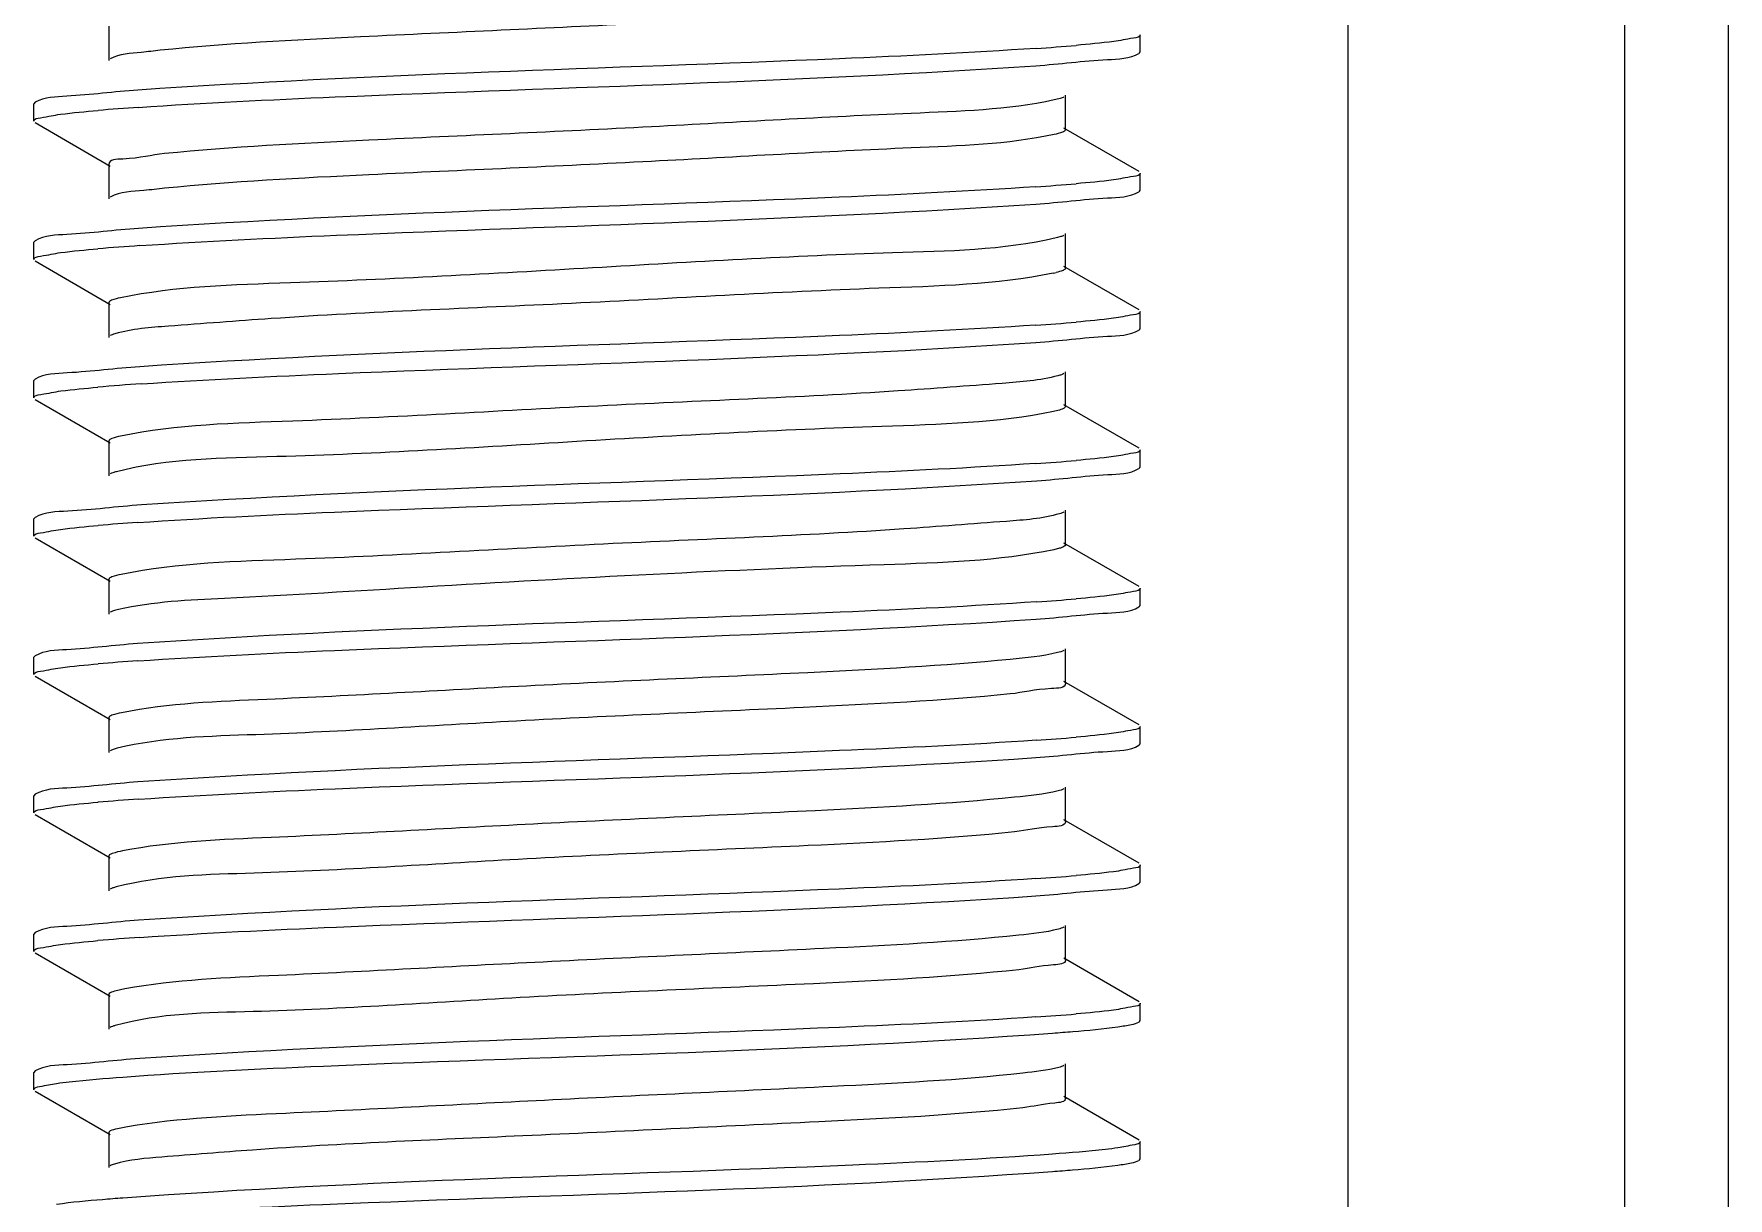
# Model space of a CAD drawing. Extents: x 1725261 to 1937680, y 860327 to 1571294.
# Drawn here: x 1825657 to 1825948.7, y 1251862.8 to 1252063.2 of the extents above; entities that cross this region are included whole.
import ezdxf

# ---------------------------------------------------------------- set-up
doc = ezdxf.new("R2010")
doc.units = 0
doc.header["$LTSCALE"] = 1000
doc.header["$MEASUREMENT"] = 0

msp = doc.modelspace()

# ---------------------------------------------------------------- linework, layer by layer
at = {"linetype": 'Continuous'}
for p, q in [((1825883.22, 1253335.18), (1825883.22, 1248594.16)), ((1825930.85, 1253335.18), (1825930.85, 1248594.16)), ((1825948.71, 1253335.18), (1825948.71, 1248594.16)), ((1825669.89, 1252064.53), (1825669.89, 1252058.58)), ((1825847.5, 1252060.07), (1825847.5, 1252063.04)), ((1825847.5, 1252060.07), (1825847.5, 1252063.04)), ((1825847.28, 1252059.8), (1825847.5, 1252060.07)), ((1825834.61, 1252046.67), (1825834.61, 1252052.62)), ((1825657.22, 1252051.4), (1825657, 1252051.14)), ((1825657, 1252048.16), (1825657, 1252051.14)), ((1825657, 1252048.16), (1825657, 1252051.14)), ((1825657.22, 1252047.9), (1825670.15, 1252040.42)), ((1825847.28, 1252039.49), (1825834.35, 1252046.97)), ((1825669.89, 1252040.72), (1825669.89, 1252034.76)), ((1825847.5, 1252036.25), (1825847.5, 1252039.23)), ((1825847.5, 1252036.25), (1825847.5, 1252039.23)), ((1825847.28, 1252035.99), (1825847.5, 1252036.25)), ((1825657.22, 1252027.58), (1825657, 1252027.32)), ((1825657, 1252024.35), (1825657, 1252027.32)), ((1825657, 1252024.35), (1825657, 1252027.32)), ((1825834.61, 1252022.86), (1825834.61, 1252028.81)), ((1825657.22, 1252024.09), (1825670.15, 1252016.6)), ((1825847.28, 1252015.68), (1825834.35, 1252023.16)), ((1825669.89, 1252016.9), (1825669.89, 1252010.95)), ((1825847.5, 1252012.44), (1825847.5, 1252015.42)), ((1825847.5, 1252012.44), (1825847.5, 1252015.42)), ((1825847.28, 1252012.18), (1825847.5, 1252012.44)), ((1825657.22, 1252003.77), (1825657, 1252003.51)), ((1825657, 1252000.53), (1825657, 1252003.51)), ((1825657, 1252000.53), (1825657, 1252003.51)), ((1825834.61, 1251999.04), (1825834.61, 1252005)), ((1825657.22, 1252000.27), (1825670.15, 1251992.79)), ((1825833.32, 1251998.37), (1825832.58, 1251998.2)), ((1825847.28, 1251991.86), (1825834.35, 1251999.35)), ((1825669.89, 1251993.09), (1825669.89, 1251987.14)), ((1825847.5, 1251988.63), (1825847.5, 1251991.6)), ((1825847.5, 1251988.63), (1825847.5, 1251991.6)), ((1825847.28, 1251988.37), (1825847.5, 1251988.63)), ((1825657.22, 1251979.96), (1825657, 1251979.7)), ((1825657, 1251976.72), (1825657, 1251979.7)), ((1825657, 1251976.72), (1825657, 1251979.7)), ((1825834.61, 1251975.23), (1825834.61, 1251981.19)), ((1825657.22, 1251976.46), (1825670.15, 1251968.98)), ((1825833.59, 1251974.64), (1825832.61, 1251974.4)), ((1825847.28, 1251968.05), (1825834.35, 1251975.53)), ((1825669.89, 1251969.28), (1825669.89, 1251963.33)), ((1825847.5, 1251964.81), (1825847.5, 1251967.79)), ((1825847.5, 1251964.81), (1825847.5, 1251967.79)), ((1825847.28, 1251964.55), (1825847.5, 1251964.81)), ((1825657.22, 1251956.15), (1825657, 1251955.88)), ((1825834.61, 1251951.42), (1825834.61, 1251957.37)), ((1825657, 1251952.91), (1825657, 1251955.88)), ((1825657, 1251952.91), (1825657, 1251955.88)), ((1825657.22, 1251952.65), (1825670.15, 1251945.16)), ((1825847.28, 1251944.24), (1825834.35, 1251951.72)), ((1825669.89, 1251945.47), (1825669.89, 1251939.51)), ((1825847.5, 1251941), (1825847.5, 1251943.98)), ((1825847.5, 1251941), (1825847.5, 1251943.98)), ((1825847.28, 1251940.74), (1825847.5, 1251941)), ((1825834.61, 1251927.61), (1825834.61, 1251933.56)), ((1825657.22, 1251932.33), (1825657, 1251932.07)), ((1825657, 1251929.09), (1825657, 1251932.07)), ((1825657, 1251929.09), (1825657, 1251932.07)), ((1825657.22, 1251928.83), (1825670.15, 1251921.35)), ((1825847.28, 1251920.43), (1825834.35, 1251927.91)), ((1825669.89, 1251921.65), (1825669.89, 1251915.7)), ((1825847.5, 1251917.19), (1825847.5, 1251920.17)), ((1825847.28, 1251916.93), (1825847.5, 1251917.19)), ((1825834.61, 1251903.79), (1825834.61, 1251909.75)), ((1825657.22, 1251908.52), (1825657, 1251908.26)), ((1825657, 1251905.28), (1825657, 1251908.26)), ((1825657, 1251905.28), (1825657, 1251908.26)), ((1825657.22, 1251905.02), (1825670.15, 1251897.54)), ((1825847.28, 1251896.61), (1825834.35, 1251904.1)), ((1825669.89, 1251897.84), (1825669.89, 1251891.89)), ((1825847.5, 1251893.38), (1825847.5, 1251896.35)), ((1825847.5, 1251893.38), (1825847.5, 1251896.35)), ((1825847.28, 1251893.11), (1825847.5, 1251893.38)), ((1825657.22, 1251884.71), (1825657, 1251884.45)), ((1825657, 1251881.47), (1825657, 1251884.45)), ((1825657, 1251881.47), (1825657, 1251884.45)), ((1825834.61, 1251879.98), (1825834.61, 1251885.93)), ((1825657.22, 1251881.21), (1825670.15, 1251873.73)), ((1825847.28, 1251872.8), (1825834.35, 1251880.28)), ((1825669.89, 1251874.03), (1825669.89, 1251868.07)), ((1825847.5, 1251869.56), (1825847.5, 1251872.54)), ((1825847.5, 1251869.56), (1825847.5, 1251872.54)), ((1825847.28, 1251869.3), (1825847.5, 1251869.56))]:
    msp.add_line(p, q, dxfattribs=at)
for centre, radius, start, end in [((1825802.21, 1252468.62), 408.86, 273.8369, 274.8034), ((1825702.4, 1251641.26), 410.18, 93.826, 94.8054), ((1825802.13, 1252445.78), 409.83, 273.8305, 274.8033), ((1825702.65, 1251614.33), 413.31, 93.8044, 94.806), ((1825828.89, 1252039.77), 18.14, 281.5383, 283.132), ((1825802.11, 1252422.25), 410.12, 273.8286, 274.8032), ((1825703.01, 1251586.03), 417.82, 93.7747, 94.806), ((1825802.14, 1252398.05), 409.73, 273.8312, 274.8033), ((1825702.17, 1251572.74), 407.26, 93.8482, 94.803), ((1825802.38, 1252371.17), 406.65, 273.8518, 274.8032), ((1825702.25, 1251547.83), 408.35, 93.8395, 94.8043), ((1825802.21, 1252349.52), 408.82, 273.8372, 274.8034), ((1825702.39, 1251522.28), 410.1, 93.8265, 94.8053), ((1825802.13, 1252326.69), 409.81, 273.8306, 274.8033), ((1825702.64, 1251495.39), 413.19, 93.8052, 94.806), ((1825802.11, 1252303.19), 410.12, 273.8286, 274.8032)]:
    msp.add_arc(centre, radius, start, end, dxfattribs=at)
for points, knots in [([(1825832.29, 1252069.58), (1825823.92, 1252067.95), (1825800.23, 1252067.12), (1825760.6, 1252064.79), (1825717.87, 1252062.93), (1825690.2, 1252061.52), (1825678.75, 1252060.35)], [0, 0, 0, 0, 0.166363, 0.459884, 0.775471, 1, 1, 1, 1]), ([(1825847.5, 1252063.04), (1825847.5, 1252062.61), (1825845.22, 1252062.32), (1825844.07, 1252062.01), (1825842.92, 1252061.86)], [0, 0, 0, 0, 0.271553, 1, 1, 1, 1]), ([(1825678.75, 1252060.35), (1825677.66, 1252060.24), (1825674.82, 1252059.83), (1825671.72, 1252059.79), (1825670.15, 1252058.88)], [0, 0, 0, 0, 0.37517, 1, 1, 1, 1]), ([(1825829.57, 1252060.68), (1825818.28, 1252059.91), (1825766.73, 1252057.43), (1825715.12, 1252056.24), (1825674.91, 1252053.5)], [0, 0, 0, 0, 0.219155, 1, 1, 1, 1]), ([(1825829.51, 1252057.7), (1825833.62, 1252057.98), (1825839.39, 1252058.78), (1825845.67, 1252058.88), (1825847.27, 1252059.8)], [0, 0, 0, 0, 0.690303, 1, 1, 1, 1]), ([(1825675.03, 1252050.53), (1825686.31, 1252051.3), (1825737.8, 1252053.78), (1825789.36, 1252054.97), (1825829.51, 1252057.7)], [0, 0, 0, 0, 0.219327, 1, 1, 1, 1]), ([(1825674.91, 1252053.5), (1825670.82, 1252053.22), (1825665.08, 1252052.42), (1825658.82, 1252052.31), (1825657.23, 1252051.4)], [0, 0, 0, 0, 0.690244, 1, 1, 1, 1]), ([(1825834.35, 1252052.32), (1825834.15, 1252052.21), (1825833.59, 1252052.01), (1825833.01, 1252051.87), (1825832.67, 1252051.8)], [0, 0, 0, 0, 0.394958, 1, 1, 1, 1]), ([(1825832.67, 1252051.8), (1825824.6, 1252050.08), (1825801.29, 1252049.38), (1825762.05, 1252046.97), (1825719.16, 1252045.15), (1825691.2, 1252043.71), (1825679.51, 1252042.57)], [0, 0, 0, 0, 0.16123, 0.452798, 0.770329, 1, 1, 1, 1]), ([(1825657, 1252048.16), (1825657, 1252048.59), (1825659.27, 1252048.88), (1825660.42, 1252049.19), (1825661.56, 1252049.34)], [0, 0, 0, 0, 0.27161, 1, 1, 1, 1]), ([(1825834.61, 1252046.67), (1825834.61, 1252046.46), (1825833.75, 1252046.09), (1825833.16, 1252045.95), (1825832.67, 1252045.85)], [0, 0, 0, 0, 0.296864, 1, 1, 1, 1]), ([(1825832.67, 1252045.85), (1825824.6, 1252044.13), (1825801.29, 1252043.43), (1825762.05, 1252041.01), (1825719.16, 1252039.2), (1825691.2, 1252037.76), (1825679.51, 1252036.61)], [0, 0, 0, 0, 0.16123, 0.452798, 0.770329, 1, 1, 1, 1]), ([(1825679.51, 1252042.57), (1825677.11, 1252042.33), (1825674.86, 1252041.59), (1825669.89, 1252041.59), (1825669.89, 1252040.72)], [0, 0, 0, 0, 0.734941, 1, 1, 1, 1]), ([(1825847.5, 1252039.23), (1825847.5, 1252038.8), (1825845.21, 1252038.51), (1825844.05, 1252038.2), (1825842.9, 1252038.05)], [0, 0, 0, 0, 0.271502, 1, 1, 1, 1]), ([(1825679.51, 1252036.61), (1825678.32, 1252036.5), (1825675.23, 1252036.05), (1825671.85, 1252036.06), (1825670.15, 1252035.07)], [0, 0, 0, 0, 0.376916, 1, 1, 1, 1]), ([(1825829.51, 1252036.86), (1825818.24, 1252036.09), (1825766.74, 1252033.61), (1825715.19, 1252032.42), (1825675.03, 1252029.69)], [0, 0, 0, 0, 0.219173, 1, 1, 1, 1]), ([(1825829.49, 1252033.88), (1825833.61, 1252034.16), (1825839.38, 1252034.96), (1825845.67, 1252035.07), (1825847.27, 1252035.99)], [0, 0, 0, 0, 0.690321, 1, 1, 1, 1]), ([(1825675.23, 1252026.73), (1825686.51, 1252027.49), (1825737.94, 1252029.97), (1825789.42, 1252031.16), (1825829.49, 1252033.88)], [0, 0, 0, 0, 0.219774, 1, 1, 1, 1]), ([(1825675.03, 1252029.69), (1825670.91, 1252029.41), (1825665.13, 1252028.61), (1825658.83, 1252028.51), (1825657.23, 1252027.58)], [0, 0, 0, 0, 0.690375, 1, 1, 1, 1]), ([(1825833.01, 1252028.06), (1825823.82, 1252025.91), (1825796.91, 1252025.52), (1825753.08, 1252022.85), (1825708.82, 1252020.38), (1825681.48, 1252019.75), (1825671.89, 1252017.74)], [0, 0, 0, 0, 0.175258, 0.495335, 0.818042, 1, 1, 1, 1]), ([(1825834.35, 1252028.51), (1825834.18, 1252028.41), (1825833.74, 1252028.25), (1825833.28, 1252028.13), (1825833.01, 1252028.06)], [0, 0, 0, 0, 0.404749, 1, 1, 1, 1]), ([(1825657, 1252024.35), (1825657, 1252024.78), (1825659.28, 1252025.06), (1825660.44, 1252025.38), (1825661.59, 1252025.53)], [0, 0, 0, 0, 0.271508, 1, 1, 1, 1]), ([(1825832.51, 1252022), (1825822.67, 1252019.98), (1825794.77, 1252019.37), (1825750.01, 1252016.56), (1825709.1, 1252015.14), (1825683, 1252013.05), (1825673.92, 1252012.42), (1825670.94, 1252011.56)], [0, 0, 0, 0, 0.186159, 0.513431, 0.833084, 0.942545, 1, 1, 1, 1]), ([(1825834.61, 1252022.86), (1825834.61, 1252022.67), (1825833.92, 1252022.32), (1825833.42, 1252022.2), (1825833.01, 1252022.11)], [0, 0, 0, 0, 0.303897, 1, 1, 1, 1]), ([(1825671.89, 1252017.74), (1825671.38, 1252017.64), (1825670.78, 1252017.5), (1825669.89, 1252017.12), (1825669.89, 1252016.9)], [0, 0, 0, 0, 0.704936, 1, 1, 1, 1]), ([(1825847.5, 1252015.42), (1825847.5, 1252014.98), (1825845.21, 1252014.7), (1825844.05, 1252014.38), (1825842.9, 1252014.23)], [0, 0, 0, 0, 0.271487, 1, 1, 1, 1]), ([(1825670.94, 1252011.56), (1825670.79, 1252011.51), (1825670.52, 1252011.43), (1825670.25, 1252011.31), (1825670.15, 1252011.25)], [0, 0, 0, 0, 0.573147, 1, 1, 1, 1]), ([(1825829.49, 1252013.05), (1825818.24, 1252012.28), (1825766.82, 1252009.81), (1825715.34, 1252008.61), (1825675.23, 1252005.89)], [0, 0, 0, 0, 0.219017, 1, 1, 1, 1]), ([(1825829.51, 1252010.07), (1825833.62, 1252010.35), (1825839.39, 1252011.15), (1825845.67, 1252011.26), (1825847.27, 1252012.18)], [0, 0, 0, 0, 0.690296, 1, 1, 1, 1]), ([(1825675.5, 1252002.94), (1825686.8, 1252003.69), (1825738.14, 1252006.16), (1825789.54, 1252007.35), (1825829.51, 1252010.07)], [0, 0, 0, 0, 0.220437, 1, 1, 1, 1]), ([(1825675.23, 1252005.89), (1825671.06, 1252005.61), (1825665.22, 1252004.8), (1825658.85, 1252004.7), (1825657.23, 1252003.77)], [0, 0, 0, 0, 0.690579, 1, 1, 1, 1]), ([(1825833.32, 1252004.33), (1825830.19, 1252003.51), (1825820.94, 1252002.82), (1825794.61, 1252000.81), (1825753.79, 1251999.35), (1825709.29, 1251996.55), (1825681.65, 1251995.96), (1825671.93, 1251993.94)], [0, 0, 0, 0, 0.059883, 0.170869, 0.490784, 0.815924, 1, 1, 1, 1]), ([(1825834.35, 1252004.7), (1825834.22, 1252004.62), (1825833.88, 1252004.48), (1825833.52, 1252004.38), (1825833.32, 1252004.33)], [0, 0, 0, 0, 0.415919, 1, 1, 1, 1]), ([(1825657, 1252000.53), (1825657, 1252000.97), (1825659.31, 1252001.25), (1825660.48, 1252001.57), (1825661.64, 1252001.72)], [0, 0, 0, 0, 0.271323, 1, 1, 1, 1]), ([(1825832.58, 1251998.2), (1825822.88, 1251996.18), (1825795.29, 1251995.54), (1825750.74, 1251993.12), (1825706.99, 1251990.28), (1825680.18, 1251990.12), (1825671.22, 1251987.82)], [0, 0, 0, 0, 0.183768, 0.508585, 0.828555, 1, 1, 1, 1]), ([(1825834.61, 1251999.04), (1825834.61, 1251998.89), (1825834.08, 1251998.57), (1825833.65, 1251998.46), (1825833.32, 1251998.37)], [0, 0, 0, 0, 0.312635, 1, 1, 1, 1]), ([(1825671.93, 1251993.94), (1825671.41, 1251993.83), (1825670.8, 1251993.69), (1825669.89, 1251993.31), (1825669.89, 1251993.09)], [0, 0, 0, 0, 0.705352, 1, 1, 1, 1]), ([(1825847.5, 1251991.6), (1825847.5, 1251991.17), (1825845.21, 1251990.88), (1825844.06, 1251990.57), (1825842.9, 1251990.42)], [0, 0, 0, 0, 0.271507, 1, 1, 1, 1]), ([(1825829.51, 1251989.24), (1825818.3, 1251988.47), (1825766.96, 1251986), (1825715.57, 1251984.79), (1825675.5, 1251982.1)], [0, 0, 0, 0, 0.218687, 1, 1, 1, 1]), ([(1825829.7, 1251986.27), (1825833.77, 1251986.55), (1825839.47, 1251987.34), (1825845.69, 1251987.45), (1825847.27, 1251988.37)], [0, 0, 0, 0, 0.690104, 1, 1, 1, 1]), ([(1825671.22, 1251987.82), (1825671.01, 1251987.77), (1825670.64, 1251987.66), (1825670.29, 1251987.52), (1825670.15, 1251987.44)], [0, 0, 0, 0, 0.58569, 1, 1, 1, 1]), ([(1825674.83, 1251979.08), (1825686.13, 1251979.85), (1825737.75, 1251982.34), (1825789.43, 1251983.52), (1825829.7, 1251986.27)], [0, 0, 0, 0, 0.219037, 1, 1, 1, 1]), ([(1825675.5, 1251982.1), (1825671.27, 1251981.82), (1825665.34, 1251980.99), (1825658.87, 1251980.9), (1825657.23, 1251979.96)], [0, 0, 0, 0, 0.690854, 1, 1, 1, 1]), ([(1825833.59, 1251980.59), (1825830.64, 1251979.72), (1825821.59, 1251979.1), (1825795.53, 1251977), (1825754.61, 1251975.59), (1825709.81, 1251972.77), (1825681.86, 1251972.16), (1825672, 1251970.14)], [0, 0, 0, 0, 0.057053, 0.166257, 0.485855, 0.813479, 1, 1, 1, 1]), ([(1825834.35, 1251980.88), (1825834.25, 1251980.83), (1825834, 1251980.72), (1825833.74, 1251980.63), (1825833.59, 1251980.59)], [0, 0, 0, 0, 0.42873, 1, 1, 1, 1]), ([(1825657, 1251976.72), (1825657, 1251977.15), (1825659.27, 1251977.44), (1825660.43, 1251977.75), (1825661.57, 1251977.9)], [0, 0, 0, 0, 0.271601, 1, 1, 1, 1]), ([(1825832.61, 1251974.4), (1825823.05, 1251972.39), (1825786.55, 1251971.47), (1825739.03, 1251968.91), (1825695.16, 1251966.2), (1825677.51, 1251965.47), (1825671.54, 1251964.09)], [0, 0, 0, 0, 0.18168, 0.674077, 0.886101, 1, 1, 1, 1]), ([(1825834.61, 1251975.23), (1825834.61, 1251975.1), (1825834.21, 1251974.81), (1825833.85, 1251974.71), (1825833.59, 1251974.64)], [0, 0, 0, 0, 0.323571, 1, 1, 1, 1]), ([(1825672, 1251970.14), (1825671.46, 1251970.03), (1825670.83, 1251969.89), (1825669.89, 1251969.51), (1825669.89, 1251969.28)], [0, 0, 0, 0, 0.706175, 1, 1, 1, 1]), ([(1825847.5, 1251967.79), (1825847.5, 1251967.36), (1825845.23, 1251967.07), (1825844.08, 1251966.76), (1825842.94, 1251966.61)], [0, 0, 0, 0, 0.271649, 1, 1, 1, 1]), ([(1825829.7, 1251965.44), (1825818.41, 1251964.66), (1825766.79, 1251962.18), (1825715.1, 1251960.99), (1825674.83, 1251958.24)], [0, 0, 0, 0, 0.218917, 1, 1, 1, 1]), ([(1825671.54, 1251964.09), (1825671.25, 1251964.02), (1825670.78, 1251963.9), (1825670.32, 1251963.73), (1825670.15, 1251963.63)], [0, 0, 0, 0, 0.596673, 1, 1, 1, 1]), ([(1825674.91, 1251955.27), (1825686.19, 1251956.04), (1825737.74, 1251958.52), (1825789.36, 1251959.71), (1825829.57, 1251962.45)], [0, 0, 0, 0, 0.219094, 1, 1, 1, 1]), ([(1825829.57, 1251962.45), (1825833.67, 1251962.73), (1825839.41, 1251963.53), (1825845.67, 1251963.64), (1825847.27, 1251964.55)], [0, 0, 0, 0, 0.690241, 1, 1, 1, 1]), ([(1825674.83, 1251958.24), (1825670.76, 1251957.96), (1825665.04, 1251957.17), (1825658.82, 1251957.06), (1825657.23, 1251956.15)], [0, 0, 0, 0, 0.690151, 1, 1, 1, 1]), ([(1825834.35, 1251957.07), (1825834.02, 1251956.88), (1825830.95, 1251956.06), (1825827.84, 1251955.8), (1825825.1, 1251955.53)], [0, 0, 0, 0, 0.122428, 1, 1, 1, 1]), ([(1825657, 1251952.91), (1825657, 1251953.34), (1825659.27, 1251953.62), (1825660.41, 1251953.94), (1825661.56, 1251954.09)], [0, 0, 0, 0, 0.27163, 1, 1, 1, 1]), ([(1825825.1, 1251955.53), (1825813.51, 1251954.39), (1825785.73, 1251952.96), (1825743.03, 1251951.13), (1825703.72, 1251948.79), (1825680.3, 1251947.99), (1825672.08, 1251946.34)], [0, 0, 0, 0, 0.227968, 0.544065, 0.835946, 1, 1, 1, 1]), ([(1825834.61, 1251951.42), (1825834.61, 1251950.56), (1825829.7, 1251950.54), (1825827.47, 1251949.81), (1825825.1, 1251949.58)], [0, 0, 0, 0, 0.265144, 1, 1, 1, 1]), ([(1825825.1, 1251949.58), (1825813.25, 1251948.41), (1825784.91, 1251946.96), (1825741.55, 1251945.19), (1825702.33, 1251942.57), (1825679.13, 1251942.13), (1825671.36, 1251940.23)], [0, 0, 0, 0, 0.231868, 0.552576, 0.844286, 1, 1, 1, 1]), ([(1825672.08, 1251946.34), (1825671.53, 1251946.23), (1825670.88, 1251946.08), (1825669.89, 1251945.7), (1825669.89, 1251945.47)], [0, 0, 0, 0, 0.707243, 1, 1, 1, 1]), ([(1825829.57, 1251941.61), (1825818.28, 1251940.85), (1825766.73, 1251938.36), (1825715.12, 1251937.17), (1825674.91, 1251934.43)], [0, 0, 0, 0, 0.219151, 1, 1, 1, 1]), ([(1825847.5, 1251943.98), (1825847.5, 1251943.55), (1825845.22, 1251943.26), (1825844.07, 1251942.95), (1825842.92, 1251942.8)], [0, 0, 0, 0, 0.271555, 1, 1, 1, 1]), ([(1825671.36, 1251940.23), (1825671.12, 1251940.17), (1825670.7, 1251940.06), (1825670.3, 1251939.9), (1825670.15, 1251939.81)], [0, 0, 0, 0, 0.590543, 1, 1, 1, 1]), ([(1825675.03, 1251931.47), (1825686.31, 1251932.23), (1825737.8, 1251934.71), (1825789.36, 1251935.9), (1825829.51, 1251938.63)], [0, 0, 0, 0, 0.219316, 1, 1, 1, 1]), ([(1825829.51, 1251938.63), (1825833.62, 1251938.91), (1825839.39, 1251939.71), (1825845.67, 1251939.82), (1825847.27, 1251940.74)], [0, 0, 0, 0, 0.690302, 1, 1, 1, 1]), ([(1825674.91, 1251934.43), (1825670.82, 1251934.15), (1825665.08, 1251933.36), (1825658.82, 1251933.25), (1825657.23, 1251932.33)], [0, 0, 0, 0, 0.690241, 1, 1, 1, 1]), ([(1825834.35, 1251933.26), (1825834.04, 1251933.08), (1825831.23, 1251932.3), (1825828.37, 1251932.05), (1825825.86, 1251931.8)], [0, 0, 0, 0, 0.124553, 1, 1, 1, 1]), ([(1825657, 1251929.09), (1825657, 1251929.53), (1825659.27, 1251929.81), (1825660.42, 1251930.12), (1825661.56, 1251930.27)], [0, 0, 0, 0, 0.271612, 1, 1, 1, 1]), ([(1825825.86, 1251931.8), (1825814.44, 1251930.63), (1825786.8, 1251929.21), (1825744.1, 1251927.35), (1825704.42, 1251925.04), (1825680.68, 1251924.19), (1825672.26, 1251922.57)], [0, 0, 0, 0, 0.223808, 0.539121, 0.832916, 1, 1, 1, 1]), ([(1825834.61, 1251927.61), (1825834.61, 1251926.81), (1825830.11, 1251926.73), (1825828.04, 1251926.07), (1825825.86, 1251925.84)], [0, 0, 0, 0, 0.265825, 1, 1, 1, 1]), ([(1825825.86, 1251925.84), (1825814.05, 1251924.63), (1825785.54, 1251923.18), (1825741.82, 1251921.42), (1825702.28, 1251918.66), (1825678.87, 1251918.39), (1825671.16, 1251916.37)], [0, 0, 0, 0, 0.229779, 0.552271, 0.845852, 1, 1, 1, 1]), ([(1825672.26, 1251922.57), (1825671.66, 1251922.45), (1825670.97, 1251922.29), (1825669.89, 1251921.9), (1825669.89, 1251921.65)], [0, 0, 0, 0, 0.709559, 1, 1, 1, 1]), ([(1825847.5, 1251920.17), (1825847.5, 1251919.73), (1825845.21, 1251919.45), (1825844.05, 1251919.13), (1825842.9, 1251918.98)], [0, 0, 0, 0, 0.271503, 1, 1, 1, 1]), ([(1825671.16, 1251916.37), (1825670.96, 1251916.31), (1825670.62, 1251916.21), (1825670.28, 1251916.08), (1825670.15, 1251916)], [0, 0, 0, 0, 0.582657, 1, 1, 1, 1]), ([(1825829.51, 1251917.8), (1825818.24, 1251917.03), (1825766.74, 1251914.55), (1825715.18, 1251913.36), (1825675.03, 1251910.63)], [0, 0, 0, 0, 0.219176, 1, 1, 1, 1]), ([(1825829.49, 1251914.82), (1825833.61, 1251915.1), (1825839.38, 1251915.9), (1825845.67, 1251916.01), (1825847.27, 1251916.93)], [0, 0, 0, 0, 0.690321, 1, 1, 1, 1]), ([(1825675.22, 1251907.67), (1825686.51, 1251908.43), (1825737.93, 1251910.9), (1825789.42, 1251912.1), (1825829.49, 1251914.82)], [0, 0, 0, 0, 0.219756, 1, 1, 1, 1]), ([(1825675.03, 1251910.63), (1825670.91, 1251910.35), (1825665.13, 1251909.55), (1825658.83, 1251909.44), (1825657.23, 1251908.52)], [0, 0, 0, 0, 0.690369, 1, 1, 1, 1]), ([(1825834.35, 1251909.45), (1825834.06, 1251909.28), (1825831.5, 1251908.54), (1825828.87, 1251908.3), (1825826.59, 1251908.06)], [0, 0, 0, 0, 0.126851, 1, 1, 1, 1]), ([(1825657, 1251905.28), (1825657, 1251905.71), (1825659.28, 1251906), (1825660.44, 1251906.31), (1825661.59, 1251906.46)], [0, 0, 0, 0, 0.271513, 1, 1, 1, 1]), ([(1825826.59, 1251908.06), (1825815.41, 1251906.87), (1825788.08, 1251905.48), (1825745.56, 1251903.58), (1825705.52, 1251901.33), (1825681.39, 1251900.38), (1825672.67, 1251898.83)], [0, 0, 0, 0, 0.218693, 0.532071, 0.827808, 1, 1, 1, 1]), ([(1825834.61, 1251903.79), (1825834.61, 1251903.06), (1825830.5, 1251902.91), (1825828.59, 1251902.32), (1825826.59, 1251902.11)], [0, 0, 0, 0, 0.266653, 1, 1, 1, 1]), ([(1825826.59, 1251902.11), (1825814.84, 1251900.85), (1825786.2, 1251899.4), (1825742.16, 1251897.66), (1825702.32, 1251894.76), (1825678.66, 1251894.66), (1825671.01, 1251892.51)], [0, 0, 0, 0, 0.227419, 0.551484, 0.846998, 1, 1, 1, 1]), ([(1825672.67, 1251898.83), (1825671.97, 1251898.7), (1825671.19, 1251898.52), (1825669.89, 1251898.13), (1825669.89, 1251897.84)], [0, 0, 0, 0, 0.714126, 1, 1, 1, 1]), ([(1825847.5, 1251896.35), (1825847.5, 1251895.92), (1825845.21, 1251895.63), (1825844.05, 1251895.32), (1825842.9, 1251895.17)], [0, 0, 0, 0, 0.271487, 1, 1, 1, 1]), ([(1825671.01, 1251892.51), (1825670.84, 1251892.46), (1825670.55, 1251892.37), (1825670.26, 1251892.25), (1825670.15, 1251892.19)], [0, 0, 0, 0, 0.575512, 1, 1, 1, 1]), ([(1825829.49, 1251893.98), (1825818.24, 1251893.22), (1825766.82, 1251890.74), (1825715.33, 1251889.54), (1825675.22, 1251886.83)], [0, 0, 0, 0, 0.219025, 1, 1, 1, 1]), ([(1825832.4, 1251891.21), (1825833.56, 1251891.3), (1825837.31, 1251891.59), (1825841.07, 1251891.93), (1825843.65, 1251892.29)], [0, 0, 0, 0, 0.307514, 1, 1, 1, 1]), ([(1825843.65, 1251892.29), (1825844.44, 1251892.41), (1825845.65, 1251892.62), (1825846.89, 1251892.89), (1825847.27, 1251893.11)], [0, 0, 0, 0, 0.642945, 1, 1, 1, 1]), ([(1825672.31, 1251883.65), (1825683.81, 1251884.49), (1825737.18, 1251887.09), (1825790.62, 1251888.14), (1825832.4, 1251891.21)], [0, 0, 0, 0, 0.215786, 1, 1, 1, 1]), ([(1825675.22, 1251886.83), (1825671.05, 1251886.55), (1825665.21, 1251885.74), (1825658.85, 1251885.64), (1825657.23, 1251884.71)], [0, 0, 0, 0, 0.690571, 1, 1, 1, 1]), ([(1825660.92, 1251882.56), (1825661.65, 1251882.66), (1825665.43, 1251883.12), (1825669.24, 1251883.42), (1825672.31, 1251883.65)], [0, 0, 0, 0, 0.191525, 1, 1, 1, 1]), ([(1825827.28, 1251884.32), (1825816.36, 1251883.1), (1825789.34, 1251881.74), (1825747.02, 1251879.81), (1825706.63, 1251877.62), (1825682.12, 1251876.59), (1825673.12, 1251875.09)], [0, 0, 0, 0, 0.213597, 0.525045, 0.822717, 1, 1, 1, 1]), ([(1825834.35, 1251885.63), (1825834.08, 1251885.48), (1825831.75, 1251884.78), (1825829.36, 1251884.56), (1825827.28, 1251884.32)], [0, 0, 0, 0, 0.129326, 1, 1, 1, 1]), ([(1825657, 1251881.47), (1825657, 1251881.85), (1825658.92, 1251882.16), (1825659.94, 1251882.42), (1825660.92, 1251882.56)], [0, 0, 0, 0, 0.274205, 1, 1, 1, 1]), ([(1825827.28, 1251878.37), (1825815.61, 1251877.07), (1825786.86, 1251875.71), (1825742.66, 1251873.5), (1825704.87, 1251871.99), (1825681.52, 1251870.06), (1825673.51, 1251869.45), (1825670.88, 1251868.66)], [0, 0, 0, 0, 0.224806, 0.550241, 0.84772, 0.947459, 1, 1, 1, 1]), ([(1825834.61, 1251879.98), (1825834.62, 1251879.31), (1825830.88, 1251879.11), (1825829.12, 1251878.57), (1825827.28, 1251878.37)], [0, 0, 0, 0, 0.267648, 1, 1, 1, 1]), ([(1825673.12, 1251875.09), (1825672.3, 1251874.96), (1825671.42, 1251874.75), (1825669.89, 1251874.35), (1825669.89, 1251874.03)], [0, 0, 0, 0, 0.71787, 1, 1, 1, 1]), ([(1825843.65, 1251871.46), (1825842.94, 1251871.36), (1825839.2, 1251870.9), (1825835.44, 1251870.6), (1825832.4, 1251870.38)], [0, 0, 0, 0, 0.191311, 1, 1, 1, 1]), ([(1825847.5, 1251872.54), (1825847.5, 1251872.17), (1825845.61, 1251871.85), (1825844.62, 1251871.6), (1825843.65, 1251871.46)], [0, 0, 0, 0, 0.274554, 1, 1, 1, 1]), ([(1825670.88, 1251868.66), (1825670.74, 1251868.62), (1825670.49, 1251868.54), (1825670.25, 1251868.43), (1825670.15, 1251868.38)], [0, 0, 0, 0, 0.569048, 1, 1, 1, 1]), ([(1825832.4, 1251870.38), (1825820.95, 1251869.53), (1825767.59, 1251866.93), (1825714.14, 1251865.87), (1825672.31, 1251862.81)], [0, 0, 0, 0, 0.214949, 1, 1, 1, 1]), ([(1825843.64, 1251868.48), (1825844.43, 1251868.59), (1825845.65, 1251868.8), (1825846.89, 1251869.08), (1825847.27, 1251869.3)], [0, 0, 0, 0, 0.643054, 1, 1, 1, 1]), ([(1825672.19, 1251859.83), (1825683.67, 1251860.67), (1825737.07, 1251863.27), (1825790.54, 1251864.32), (1825832.36, 1251867.4)], [0, 0, 0, 0, 0.215407, 1, 1, 1, 1]), ([(1825832.36, 1251867.4), (1825833.52, 1251867.48), (1825837.29, 1251867.78), (1825841.05, 1251868.11), (1825843.64, 1251868.48)], [0, 0, 0, 0, 0.307504, 1, 1, 1, 1]), ([(1825672.31, 1251862.81), (1825671.15, 1251862.73), (1825667.34, 1251862.43), (1825663.54, 1251862.09), (1825660.92, 1251861.72)], [0, 0, 0, 0, 0.307276, 1, 1, 1, 1])]:
    msp.add_open_spline(points, degree=3, knots=knots, dxfattribs=at)
for points in [[(1825842.92, 1252061.86), (1825840.76, 1252061.58), (1825838.6, 1252061.38), (1825836.44, 1252061.2)], [(1825661.56, 1252049.34), (1825663.71, 1252049.62), (1825665.88, 1252049.82), (1825668.04, 1252050)], [(1825842.9, 1252038.05), (1825840.76, 1252037.77), (1825838.6, 1252037.57), (1825836.45, 1252037.39)], [(1825661.59, 1252025.53), (1825663.73, 1252025.81), (1825665.87, 1252026), (1825668.02, 1252026.19)], [(1825842.9, 1252014.23), (1825840.75, 1252013.96), (1825838.6, 1252013.76), (1825836.45, 1252013.57)], [(1825661.64, 1252001.72), (1825663.75, 1252001.99), (1825665.88, 1252002.19), (1825668, 1252002.37)], [(1825842.9, 1251990.42), (1825840.76, 1251990.14), (1825838.6, 1251989.94), (1825836.45, 1251989.76)], [(1825661.57, 1251977.9), (1825663.73, 1251978.18), (1825665.9, 1251978.38), (1825668.07, 1251978.57)], [(1825842.94, 1251966.61), (1825840.78, 1251966.33), (1825838.61, 1251966.13), (1825836.43, 1251965.95)], [(1825661.56, 1251954.09), (1825663.72, 1251954.37), (1825665.89, 1251954.57), (1825668.05, 1251954.75)], [(1825842.92, 1251942.8), (1825840.76, 1251942.52), (1825838.6, 1251942.32), (1825836.44, 1251942.13)], [(1825661.56, 1251930.27), (1825663.71, 1251930.55), (1825665.88, 1251930.75), (1825668.04, 1251930.94)], [(1825842.9, 1251918.98), (1825840.76, 1251918.7), (1825838.6, 1251918.5), (1825836.45, 1251918.32)], [(1825661.59, 1251906.46), (1825663.73, 1251906.74), (1825665.87, 1251906.94), (1825668.02, 1251907.12)], [(1825842.9, 1251895.17), (1825840.75, 1251894.89), (1825838.6, 1251894.69), (1825836.45, 1251894.51)]]:
    msp.add_open_spline(points, degree=3, dxfattribs=at)

doc.saveas('drawing.dxf')
